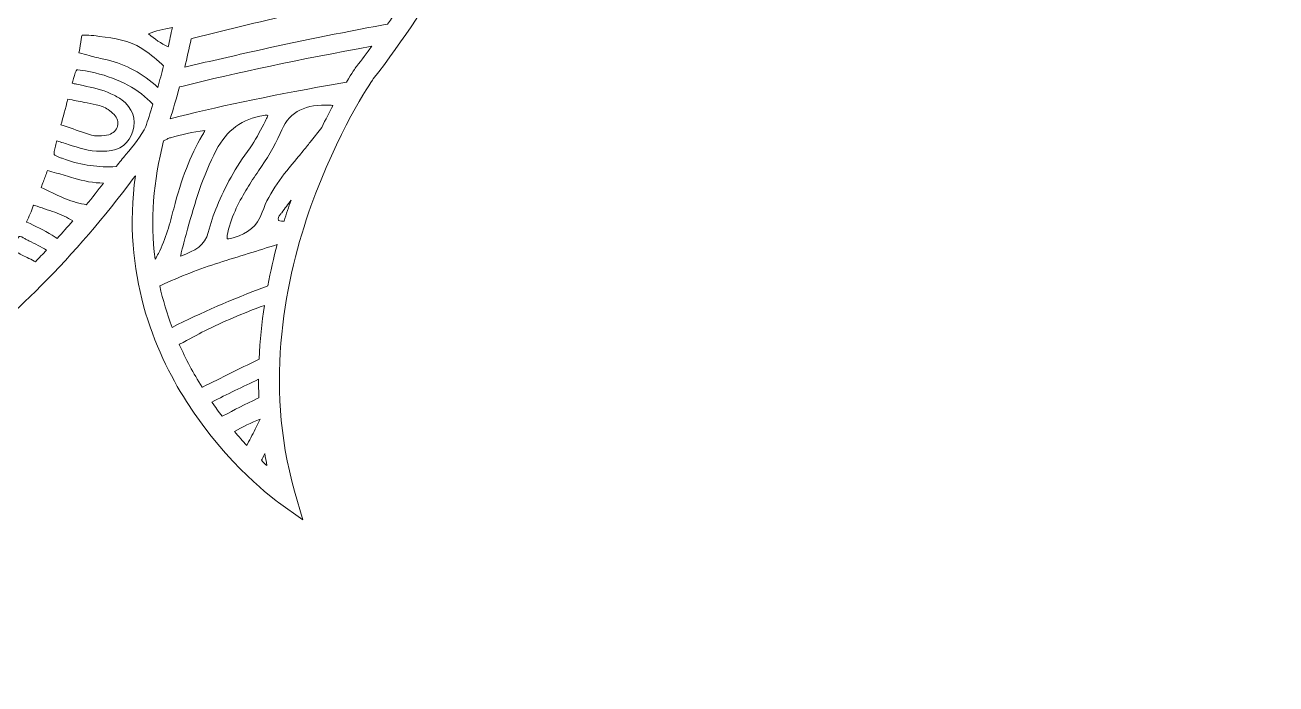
# Model space of a CAD drawing. Extents: x 126 to 2875, y -2951 to -49.
# Drawn here: x 1924 to 2875, y -2951 to -2449 of the extents above; entities that cross this region are included whole.
import ezdxf

# ---------------------------------------------------------------- set-up
doc = ezdxf.new("R2010")
doc.units = 0
doc.header["$MEASUREMENT"] = 0
doc.layers.add('Layer 1', color=7, linetype='Continuous')

# ---------------------------------------------------------------- blocks, each defined once
blk = doc.blocks.new('block 2')
at = {"layer": 'Layer 1', "lineweight": 0}
for points, knots in [([(2818.52, -1015.73), (2765.29, -1065.49), (2703.63, -1093.3), (2640.24, -1096.15), (2556.69, -1099.87), (2474.7, -1071.45), (2412.6, -1046.28), (2390.46, -1037.31), (2368.11, -1027.6), (2346.48, -1018.23), (2338.27, -1014.67), (2330.02, -1011.09), (2321.71, -1007.53), (2370.51, -1008.44), (2426.27, -1007.2), (2513.09, -924.65), (2568.78, -871.7), (2642.17, -798.11), (2625.81, -711.87), (2622.52, -694.49), (2611.09, -653.09), (2560.09, -612.54), (2565.36, -622.37), (2601.86, -692.87), (2569.54, -747.69), (2554.2, -773.71), (2526.78, -791.73), (2470.03, -803.98), (2455.63, -807.08), (2439.86, -809.44), (2422.81, -811.04), (2491.94, -734.79), (2533.75, -634.63), (2547.11, -513), (2561.91, -378.42), (2538.09, -252.24), (2515.5, -170.1), (2510.84, -153.21), (2505.7, -136.24), (2500.21, -119.65), (2496.11, -107.32), (2491.02, -97.85), (2485.03, -91.28), (2485.03, -91.28), (2489.08, -88.91), (2489.08, -88.91), (2488.22, -87.43), (2467.53, -52.75), (2420.58, -50.35), (2390.21, -48.79), (2356.11, -61.25), (2319.21, -87.4), (2293.72, -105.48), (2266.78, -130.21), (2238.64, -161.33), (2186.92, -191.97), (2146.46, -219.39), (2111.33, -247.55), (2059.02, -289.5), (2001.37, -329.63), (1934.36, -338.98), (1877.45, -346.93), (1826.29, -329.19), (1772.12, -310.4), (1744.15, -300.69), (1715.23, -290.66), (1685.52, -284.53), (1598.6, -266.59), (1534.9, -282.01), (1500.31, -329.06), (1465.72, -282.01), (1402.02, -266.61), (1315.1, -284.53), (1285.39, -290.66), (1256.47, -300.69), (1228.5, -310.4), (1174.33, -329.19), (1123.17, -346.93), (1066.26, -338.98), (999.25, -329.63), (941.6, -289.5), (889.29, -247.55), (854.16, -219.39), (813.72, -191.97), (761.98, -161.33), (733.84, -130.21), (706.9, -105.48), (681.41, -87.4), (644.51, -61.25), (610.42, -48.78), (580.04, -50.35), (533.09, -52.75), (512.4, -87.43), (511.54, -88.91), (511.54, -88.91), (515.6, -91.28), (515.6, -91.28), (509.6, -97.85), (504.51, -107.32), (500.43, -119.65), (494.91, -136.25), (489.76, -153.22), (485.12, -170.1), (462.53, -252.24), (438.71, -378.42), (453.51, -513), (466.87, -634.63), (508.68, -734.79), (577.81, -811.04), (560.76, -809.44), (544.99, -807.08), (530.59, -803.98), (473.84, -791.73), (446.42, -773.71), (431.08, -747.69), (398.76, -692.87), (435.26, -622.37), (440.53, -612.54), (389.53, -653.09), (378.1, -694.49), (374.81, -711.87), (358.45, -798.11), (431.84, -871.7), (487.53, -924.65), (574.36, -1007.2), (630.11, -1008.44), (678.91, -1007.53), (670.6, -1011.09), (662.35, -1014.67), (654.14, -1018.23), (632.51, -1027.6), (610.16, -1037.31), (588.02, -1046.28), (525.92, -1071.45), (443.9, -1099.88), (360.39, -1096.15), (296.99, -1093.3), (235.33, -1065.49), (182.1, -1015.73), (182.1, -1015.73), (125.87, -963.15), (125.87, -963.15), (125.87, -963.15), (170.22, -1026.07), (170.22, -1026.07), (219.77, -1096.34), (304.4, -1156.08), (385.84, -1178.26), (421.01, -1187.83), (457.96, -1193.28), (496.54, -1194.59), (485.65, -1205.66), (470.29, -1222.36), (453.05, -1244.47), (422.71, -1283.4), (380.73, -1347.02), (353.04, -1429.06), (321.9, -1521.35), (314.84, -1617.62), (332.07, -1715.18), (353.53, -1836.78), (412.97, -1960.62), (508.76, -2083.27), (508.76, -2083.27), (517.35, -2094.25), (517.35, -2094.25), (517.35, -2094.25), (522.39, -2081.24), (522.39, -2081.24), (522.59, -2080.7), (544.03, -2026.57), (607.28, -1966.45), (618.55, -1955.74), (631.63, -1944.41), (646.68, -1932.9), (644.92, -1962.85), (643.59, -2025.77), (654.99, -2105.75), (664.24, -2170.7), (680.05, -2233.27), (701.96, -2291.74), (729.36, -2364.83), (766.43, -2431.68), (812.16, -2490.44), (814.05, -2493.21), (839.63, -2531.25), (859.49, -2587.32), (878.32, -2640.42), (895.73, -2721.14), (871.87, -2804.06), (871.87, -2804.06), (865.62, -2825.84), (865.62, -2825.84), (865.62, -2825.84), (884.08, -2812.68), (884.08, -2812.68), (885.65, -2811.57), (922.92, -2784.71), (954.16, -2735.73), (978.8, -2697.08), (1003.28, -2637.97), (992.89, -2564.05), (993.48, -2564.79), (994.03, -2565.49), (994.54, -2566.17), (1016.21, -2595.31), (1039.76, -2622.73), (1064.5, -2647.63), (1109.21, -2692.65), (1155.37, -2726.78), (1201.72, -2749.11), (1255.68, -2775.1), (1310.13, -2785.14), (1363.64, -2778.93), (1378.87, -2809.5), (1404.34, -2833.21), (1429, -2856.2), (1455.2, -2880.59), (1479.94, -2903.62), (1493.04, -2933.91), (1493.04, -2933.91), (1500.31, -2950.67), (1500.31, -2950.67), (1500.31, -2950.67), (1507.58, -2933.91), (1507.58, -2933.91), (1520.68, -2903.62), (1545.42, -2880.59), (1571.62, -2856.2), (1596.29, -2833.21), (1621.76, -2809.5), (1636.98, -2778.93), (1690.49, -2785.14), (1744.94, -2775.1), (1798.9, -2749.11), (1845.25, -2726.78), (1891.43, -2692.65), (1936.12, -2647.63), (1960.86, -2622.73), (1984.41, -2595.33), (2006.08, -2566.18), (2006.59, -2565.5), (2007.14, -2564.79), (2007.73, -2564.05), (1997.35, -2637.97), (2021.82, -2697.08), (2046.46, -2735.73), (2077.7, -2784.71), (2114.98, -2811.57), (2116.54, -2812.68), (2116.54, -2812.68), (2135, -2825.84), (2135, -2825.84), (2135, -2825.84), (2128.75, -2804.06), (2128.75, -2804.06), (2104.89, -2721.14), (2122.3, -2640.42), (2141.13, -2587.32), (2161.01, -2531.22), (2186.59, -2493.18), (2188.46, -2490.44), (2234.19, -2431.68), (2271.26, -2364.83), (2298.65, -2291.74), (2320.57, -2233.27), (2336.38, -2170.7), (2345.63, -2105.75), (2357.03, -2025.77), (2355.7, -1962.85), (2353.94, -1932.9), (2368.99, -1944.41), (2382.07, -1955.74), (2393.34, -1966.45), (2456.59, -2026.57), (2478.03, -2080.7), (2478.23, -2081.24), (2478.23, -2081.24), (2483.25, -2094.29), (2483.25, -2094.29), (2483.25, -2094.29), (2491.86, -2083.27), (2491.86, -2083.27), (2587.65, -1960.62), (2647.09, -1836.78), (2668.55, -1715.18), (2685.78, -1617.62), (2678.72, -1521.35), (2647.58, -1429.06), (2619.89, -1347.02), (2577.91, -1283.4), (2547.57, -1244.47), (2530.33, -1222.36), (2514.97, -1205.66), (2504.08, -1194.59), (2542.66, -1193.28), (2579.61, -1187.83), (2614.78, -1178.26), (2696.22, -1156.08), (2780.85, -1096.34), (2830.4, -1026.07), (2830.4, -1026.07), (2874.75, -963.15), (2874.75, -963.15), (2874.75, -963.15), (2818.52, -1015.73), (2818.52, -1015.73)], [0, 0, 0, 0, 1, 1, 1, 2, 2, 2, 3, 3, 3, 4, 4, 4, 5, 5, 5, 6, 6, 6, 7, 7, 7, 8, 8, 8, 9, 9, 9, 10, 10, 10, 11, 11, 11, 12, 12, 12, 13, 13, 13, 14, 14, 14, 15, 15, 15, 16, 16, 16, 17, 17, 17, 18, 18, 18, 19, 19, 19, 20, 20, 20, 21, 21, 21, 22, 22, 22, 23, 23, 23, 24, 24, 24, 25, 25, 25, 26, 26, 26, 27, 27, 27, 28, 28, 28, 29, 29, 29, 30, 30, 30, 31, 31, 31, 32, 32, 32, 33, 33, 33, 34, 34, 34, 35, 35, 35, 36, 36, 36, 37, 37, 37, 38, 38, 38, 39, 39, 39, 40, 40, 40, 41, 41, 41, 42, 42, 42, 43, 43, 43, 44, 44, 44, 45, 45, 45, 46, 46, 46, 47, 47, 47, 48, 48, 48, 49, 49, 49, 50, 50, 50, 51, 51, 51, 52, 52, 52, 53, 53, 53, 54, 54, 54, 55, 55, 55, 56, 56, 56, 57, 57, 57, 58, 58, 58, 59, 59, 59, 60, 60, 60, 61, 61, 61, 62, 62, 62, 63, 63, 63, 64, 64, 64, 65, 65, 65, 66, 66, 66, 67, 67, 67, 68, 68, 68, 69, 69, 69, 70, 70, 70, 71, 71, 71, 72, 72, 72, 73, 73, 73, 74, 74, 74, 75, 75, 75, 76, 76, 76, 77, 77, 77, 78, 78, 78, 79, 79, 79, 80, 80, 80, 81, 81, 81, 82, 82, 82, 83, 83, 83, 84, 84, 84, 85, 85, 85, 86, 86, 86, 87, 87, 87, 88, 88, 88, 89, 89, 89, 90, 90, 90, 91, 91, 91, 92, 92, 92, 93, 93, 93, 94, 94, 94, 95, 95, 95, 96, 96, 96, 97, 97, 97, 98, 98, 98, 99, 99, 99, 100, 100, 100, 101, 101, 101, 102, 102, 102, 102]), ([(2199.4, -2448.76), (2199.4, -2448.76), (2196.24, -2449.33), (2196.24, -2449.33), (2162.75, -2455.49), (2129.78, -2462.2), (2098.23, -2469.27), (2078.46, -2473.71), (2061.79, -2477.51), (2045.15, -2481.49), (2046.84, -2474.7), (2048.52, -2467.45), (2050.15, -2459.81), (2050.15, -2459.81), (2051.64, -2459.44), (2051.64, -2459.44), (2106.51, -2445.74), (2160.36, -2432.71), (2215.84, -2423.8), (2210.59, -2432.14), (2205.11, -2440.48), (2199.4, -2448.76)], [0, 0, 0, 0, 1, 1, 1, 2, 2, 2, 3, 3, 3, 4, 4, 4, 5, 5, 5, 6, 6, 6, 7, 7, 7, 7]), ([(2017.53, -2456.12), (2023.15, -2454), (2029.15, -2452.42), (2035.78, -2451.29), (2034.75, -2456.34), (2033.69, -2461.25), (2032.6, -2465.97), (2027.18, -2463.56), (2022.42, -2460), (2017.53, -2456.12)], [0, 0, 0, 0, 1, 1, 1, 2, 2, 2, 3, 3, 3, 3]), ([(1966.02, -2463.45), (1966.19, -2462.31), (1966.37, -2461.17), (1966.56, -2460.05), (1966.73, -2458.97), (1966.94, -2457.78), (1967.11, -2457.13), (1967.81, -2457.09), (1969.11, -2457.13), (1970.26, -2457.18), (1970.26, -2457.18), (1970.45, -2457.18), (1970.45, -2457.18), (1973, -2457.28), (1975.39, -2457.35), (1977.75, -2457.67), (1977.75, -2457.67), (1980.5, -2458.04), (1980.5, -2458.04), (1992.04, -2459.55), (2002.93, -2460.98), (2012.56, -2467.25), (2017.51, -2470.49), (2022.37, -2474.31), (2027.87, -2479.28), (2027.87, -2479.28), (2029.12, -2480.42), (2029.12, -2480.42), (2027.64, -2486.26), (2026.17, -2491.75), (2024.75, -2496.82), (2024.08, -2496.22), (2023.42, -2495.61), (2022.74, -2495.03), (2010.94, -2484.74), (1997.82, -2478.14), (1983.7, -2475.38), (1980.01, -2474.67), (1976.24, -2473.63), (1972.62, -2472.63), (1970.12, -2471.93), (1967.52, -2471.22), (1964.93, -2470.59), (1964.88, -2470.59), (1964.82, -2470.57), (1964.77, -2470.56), (1965.29, -2468.18), (1965.65, -2465.78), (1966.02, -2463.45)], [0, 0, 0, 0, 1, 1, 1, 2, 2, 2, 3, 3, 3, 4, 4, 4, 5, 5, 5, 6, 6, 6, 7, 7, 7, 8, 8, 8, 9, 9, 9, 10, 10, 10, 11, 11, 11, 12, 12, 12, 13, 13, 13, 14, 14, 14, 15, 15, 15, 16, 16, 16, 16]), ([(2175.82, -2480.91), (2175.82, -2480.91), (2175.57, -2481.24), (2175.57, -2481.24), (2175.22, -2481.75), (2172.44, -2485.78), (2168.13, -2492.86), (2168.13, -2492.86), (2155.21, -2495.14), (2155.21, -2495.14), (2106.51, -2503.85), (2069.05, -2511.76), (2034.13, -2520.77), (2036.25, -2514.06), (2038.69, -2505.92), (2041.24, -2496.56), (2041.24, -2496.56), (2042.95, -2496.14), (2042.95, -2496.14), (2085.69, -2485.42), (2131.69, -2475.69), (2187.43, -2465.55), (2183.64, -2470.7), (2179.8, -2475.81), (2175.82, -2480.91)], [0, 0, 0, 0, 1, 1, 1, 2, 2, 2, 3, 3, 3, 4, 4, 4, 5, 5, 5, 6, 6, 6, 7, 7, 7, 8, 8, 8, 8]), ([(2000.53, -2547.85), (1997.93, -2550.99), (1995.46, -2553.95), (1993.39, -2556.73), (1993.31, -2556.84), (1993.21, -2556.95), (1993.13, -2557.07), (1993.13, -2557.07), (1990.52, -2557.18), (1990.52, -2557.18), (1977.43, -2557.68), (1964.51, -2555.55), (1952.1, -2550.81), (1952.1, -2550.81), (1951.5, -2550.58), (1951.5, -2550.58), (1948.91, -2549.59), (1946.23, -2548.56), (1945.87, -2548.01), (1945.58, -2547.36), (1946.29, -2544.28), (1946.91, -2541.55), (1947.26, -2540.03), (1947.62, -2538.48), (1947.91, -2537.63), (1948.73, -2537.8), (1950.14, -2538.23), (1951.5, -2538.66), (1951.5, -2538.66), (1951.72, -2538.72), (1951.72, -2538.72), (1953.39, -2539.23), (1955.03, -2539.76), (1956.68, -2540.3), (1964.51, -2542.83), (1972.62, -2545.45), (1981.42, -2545.46), (1981.85, -2545.46), (1982.28, -2545.46), (1982.7, -2545.48), (1983.75, -2545.49), (1984.81, -2545.51), (1985.93, -2545.43), (1995.92, -2544.77), (2002.98, -2539.32), (2005.8, -2530.14), (2008.57, -2521.1), (2005.42, -2512.22), (1997.38, -2506.39), (1995.1, -2504.73), (1992.45, -2503.23), (1989.07, -2501.66), (1982.23, -2498.5), (1974.96, -2496.98), (1967.93, -2495.52), (1966.38, -2495.19), (1964.83, -2494.87), (1963.28, -2494.52), (1963.28, -2494.52), (1963.04, -2494.48), (1963.04, -2494.48), (1961.78, -2494.19), (1960.48, -2493.91), (1959.7, -2493.67), (1959.88, -2492.83), (1960.3, -2491.44), (1960.7, -2490.07), (1961.57, -2487.18), (1962.55, -2483.93), (1963.14, -2483.57), (1963.72, -2483.22), (1967.09, -2483.84), (1969.8, -2484.33), (1989.75, -2488), (2004.72, -2494.82), (2016.94, -2505.79), (2017.67, -2506.46), (2018.4, -2507.12), (2019.13, -2507.8), (2019.13, -2507.8), (2021.03, -2509.58), (2021.03, -2509.58), (2018.92, -2516.53), (2017.02, -2522.32), (2015.53, -2526.7), (2012.59, -2533.4), (2005.97, -2541.33), (2000.53, -2547.85)], [0, 0, 0, 0, 1, 1, 1, 2, 2, 2, 3, 3, 3, 4, 4, 4, 5, 5, 5, 6, 6, 6, 7, 7, 7, 8, 8, 8, 9, 9, 9, 10, 10, 10, 11, 11, 11, 12, 12, 12, 13, 13, 13, 14, 14, 14, 15, 15, 15, 16, 16, 16, 17, 17, 17, 18, 18, 18, 19, 19, 19, 20, 20, 20, 21, 21, 21, 22, 22, 22, 23, 23, 23, 24, 24, 24, 25, 25, 25, 26, 26, 26, 27, 27, 27, 28, 28, 28, 29, 29, 29, 29]), ([(1956.38, -2505.73), (1960.54, -2506.63), (1964.77, -2507.46), (1968.87, -2508.25), (1971.91, -2508.85), (1974.93, -2509.43), (1977.97, -2510.07), (1981.26, -2510.75), (1984.27, -2511.98), (1986.96, -2513.76), (1988.58, -2514.82), (1990.08, -2516.07), (1991.47, -2517.51), (1993.93, -2520.07), (1994.89, -2523.27), (1994.13, -2526.28), (1993.36, -2529.35), (1990.93, -2531.74), (1987.48, -2532.85), (1985.31, -2533.54), (1983, -2533.69), (1979.74, -2533.72), (1979.54, -2533.7), (1979.17, -2533.7), (1978.78, -2533.69), (1977.37, -2533.67), (1975.79, -2533.64), (1974.39, -2533.18), (1974.39, -2533.18), (1969.66, -2531.58), (1969.66, -2531.58), (1963.58, -2529.55), (1957.31, -2527.45), (1951.09, -2525.45), (1952.77, -2519.52), (1954.49, -2513.06), (1956.38, -2505.73)], [0, 0, 0, 0, 1, 1, 1, 2, 2, 2, 3, 3, 3, 4, 4, 4, 5, 5, 5, 6, 6, 6, 7, 7, 7, 8, 8, 8, 9, 9, 9, 10, 10, 10, 11, 11, 11, 12, 12, 12, 12]), ([(2149.34, -2527.26), (2149.34, -2527.26), (2140.59, -2538.47), (2140.59, -2538.47), (2138.78, -2540.78), (2136.79, -2543.26), (2134.32, -2546.27), (2133.04, -2547.82), (2131.76, -2549.37), (2130.46, -2550.91), (2120.17, -2563.3), (2109.51, -2576.11), (2104.16, -2591.8), (2100.36, -2602.92), (2092.89, -2607.56), (2082.84, -2611.12), (2078.73, -2612.58), (2077.63, -2612.09), (2077.57, -2612.06), (2077.59, -2612.06), (2077.02, -2611.08), (2077.92, -2607.12), (2080.91, -2594.08), (2087.32, -2582.42), (2092.56, -2573.73), (2095.28, -2569.22), (2098.32, -2564.71), (2101.28, -2560.34), (2107.33, -2551.38), (2113.6, -2542.11), (2117.68, -2531.94), (2123.89, -2516.56), (2134.32, -2510.13), (2152.57, -2510.46), (2152.57, -2510.46), (2152.67, -2510.48), (2152.67, -2510.48), (2152.67, -2510.48), (2152.78, -2510.46), (2152.78, -2510.46), (2156.64, -2510.27), (2157.53, -2510.67), (2157.67, -2510.75), (2157.67, -2510.75), (2157.83, -2510.84), (2157.83, -2510.84), (2155.17, -2515.78), (2152.3, -2521.26), (2149.34, -2527.26)], [0, 0, 0, 0, 1, 1, 1, 2, 2, 2, 3, 3, 3, 4, 4, 4, 5, 5, 5, 6, 6, 6, 7, 7, 7, 8, 8, 8, 9, 9, 9, 10, 10, 10, 11, 11, 11, 12, 12, 12, 13, 13, 13, 14, 14, 14, 15, 15, 15, 16, 16, 16, 16]), ([(2069.16, -2544.67), (2077.21, -2529.27), (2089, -2520.63), (2105.21, -2518.24), (2106.98, -2517.98), (2107.9, -2518.08), (2108.33, -2518.17), (2108.26, -2518.55), (2108.07, -2519.33), (2107.39, -2520.63), (2106.68, -2521.99), (2105.97, -2523.38), (2105.26, -2524.76), (2102.12, -2530.88), (2098.88, -2537.22), (2094.9, -2542.72), (2083.84, -2558.06), (2075.61, -2572.53), (2069.73, -2587.13), (2067.06, -2593.76), (2064.87, -2600.42), (2063.13, -2607.18), (2060.57, -2617.11), (2053.37, -2621.18), (2041.92, -2625.16), (2042.22, -2624.01), (2042.51, -2622.88), (2042.79, -2621.76), (2044.33, -2615.81), (2045.77, -2610.19), (2047.3, -2604.7), (2052.78, -2585.02), (2058.99, -2564.17), (2069.16, -2544.67)], [0, 0, 0, 0, 1, 1, 1, 2, 2, 2, 3, 3, 3, 4, 4, 4, 5, 5, 5, 6, 6, 6, 7, 7, 7, 8, 8, 8, 9, 9, 9, 10, 10, 10, 11, 11, 11, 11]), ([(2022.67, -2627.46), (2019, -2598.21), (2021.15, -2568.21), (2029.18, -2537.63), (2029.18, -2537.63), (2031.85, -2536.15), (2031.85, -2536.15), (2032.61, -2535.74), (2033.48, -2535.39), (2034.43, -2535.11), (2042.74, -2532.67), (2051.28, -2530.85), (2060.38, -2529.55), (2060.13, -2530.68), (2059.54, -2531.63), (2058.86, -2532.78), (2058.86, -2532.78), (2058.4, -2533.53), (2058.4, -2533.53), (2049.47, -2548.79), (2042.6, -2566.52), (2036.79, -2589.31), (2034.09, -2599.87), (2030.75, -2612.06), (2025.19, -2623.19), (2024.45, -2624.67), (2023.61, -2626.08), (2022.67, -2627.46)], [0, 0, 0, 0, 1, 1, 1, 2, 2, 2, 3, 3, 3, 4, 4, 4, 5, 5, 5, 6, 6, 6, 7, 7, 7, 8, 8, 8, 9, 9, 9, 9]), ([(1970.37, -2586.11), (1970.37, -2586.11), (1968.69, -2585.78), (1968.69, -2585.78), (1957.76, -2583.66), (1947.78, -2578.91), (1936.04, -2572.91), (1936.59, -2571.42), (1937.16, -2569.93), (1937.73, -2568.43), (1938.78, -2565.74), (1939.84, -2562.95), (1940.79, -2560.15), (1943.11, -2560.82), (1945.46, -2561.43), (1947.78, -2562.05), (1952.1, -2563.21), (1956.57, -2564.41), (1960.84, -2565.79), (1968.33, -2568.23), (1975.94, -2569.51), (1983.53, -2569.67), (1979.2, -2575.22), (1974.82, -2580.7), (1970.37, -2586.11)], [0, 0, 0, 0, 1, 1, 1, 2, 2, 2, 3, 3, 3, 4, 4, 4, 5, 5, 5, 6, 6, 6, 7, 7, 7, 8, 8, 8, 8]), ([(1948.24, -2611.77), (1948.24, -2611.77), (1947.42, -2611.23), (1947.42, -2611.23), (1947.21, -2611.09), (1947.01, -2610.93), (1946.79, -2610.79), (1940.61, -2606.79), (1934, -2603.59), (1927.6, -2600.5), (1927.6, -2600.5), (1925.07, -2599.28), (1925.07, -2599.28), (1924.97, -2599.24), (1924.88, -2599.19), (1924.8, -2599.14), (1926.9, -2594.99), (1928.68, -2590.89), (1930.05, -2586.94), (1930.13, -2586.73), (1930.21, -2586.56), (1930.26, -2586.45), (1930.43, -2586.48), (1930.67, -2586.54), (1931.02, -2586.67), (1933.55, -2587.55), (1936.12, -2588.39), (1938.66, -2589.23), (1941.31, -2590.09), (1943.94, -2590.96), (1946.55, -2591.87), (1951.36, -2593.58), (1955.89, -2595.8), (1960.02, -2598.44), (1956.14, -2602.96), (1952.2, -2607.39), (1948.24, -2611.77)], [0, 0, 0, 0, 1, 1, 1, 2, 2, 2, 3, 3, 3, 4, 4, 4, 5, 5, 5, 6, 6, 6, 7, 7, 7, 8, 8, 8, 9, 9, 9, 10, 10, 10, 11, 11, 11, 12, 12, 12, 12]), ([(2120.66, -2598.74), (2120.66, -2598.74), (2120.12, -2598.67), (2120.12, -2598.67), (2119.66, -2598.6), (2119.2, -2598.56), (2118.76, -2598.52), (2116.57, -2598.3), (2116.53, -2598.18), (2116.4, -2597.84), (2115.86, -2596.54), (2116.37, -2595.56), (2118.27, -2593.08), (2118.51, -2592.78), (2118.74, -2592.48), (2118.95, -2592.19), (2121.31, -2588.99), (2123.65, -2585.81), (2126.01, -2582.61), (2124.19, -2587.76), (2122.4, -2593.14), (2120.66, -2598.74)], [0, 0, 0, 0, 1, 1, 1, 2, 2, 2, 3, 3, 3, 4, 4, 4, 5, 5, 5, 6, 6, 6, 7, 7, 7, 7]), ([(1931.7, -2629.5), (1931.7, -2629.5), (1930.85, -2629.06), (1930.85, -2629.06), (1929.02, -2628.09), (1927.17, -2627.17), (1925.32, -2626.26), (1922.55, -2624.88), (1919.69, -2623.44), (1916.96, -2621.92), (1915.85, -2621.3), (1914.64, -2620.64), (1913.97, -2620.18), (1914.32, -2619.42), (1915.06, -2618.17), (1915.68, -2617.12), (1916.3, -2616.08), (1916.79, -2614.95), (1917.25, -2613.88), (1917.85, -2612.52), (1918.74, -2610.46), (1919.43, -2610.21), (1920.22, -2609.9), (1922.14, -2611.06), (1923.53, -2611.9), (1924.51, -2612.49), (1925.54, -2613.1), (1926.63, -2613.58), (1931.7, -2615.84), (1936.1, -2618.17), (1940.09, -2620.67), (1937.3, -2623.64), (1934.5, -2626.59), (1931.7, -2629.5)], [0, 0, 0, 0, 1, 1, 1, 2, 2, 2, 3, 3, 3, 4, 4, 4, 5, 5, 5, 6, 6, 6, 7, 7, 7, 8, 8, 8, 9, 9, 9, 10, 10, 10, 11, 11, 11, 11]), ([(2108.31, -2647.77), (2108.31, -2647.77), (2106.52, -2648.45), (2106.52, -2648.45), (2080.96, -2658.14), (2057.77, -2668.27), (2035.65, -2679.41), (2031.73, -2669.03), (2028.59, -2658.52), (2026.23, -2647.91), (2026.23, -2647.91), (2026.92, -2647.6), (2026.92, -2647.6), (2041.59, -2640.71), (2056.52, -2634.87), (2071.27, -2630.23), (2086.01, -2625.61), (2100.76, -2621), (2115.51, -2616.43), (2112.85, -2626.35), (2110.4, -2636.83), (2108.31, -2647.77)], [0, 0, 0, 0, 1, 1, 1, 2, 2, 2, 3, 3, 3, 4, 4, 4, 5, 5, 5, 6, 6, 6, 7, 7, 7, 7]), ([(2058.4, -2724.95), (2051.72, -2714.25), (2045.93, -2703.41), (2041.04, -2692.44), (2041.04, -2692.44), (2041.3, -2692.28), (2041.3, -2692.28), (2048.59, -2688.21), (2054.68, -2684.97), (2060.47, -2682.07), (2074.28, -2675.19), (2089.11, -2668.84), (2105.76, -2662.7), (2103.75, -2675.8), (2102.33, -2689.46), (2101.69, -2703.54), (2101.69, -2703.54), (2100.14, -2704.33), (2100.14, -2704.33), (2086.99, -2710.9), (2073.44, -2717.59), (2058.7, -2724.81), (2058.7, -2724.81), (2058.4, -2724.95), (2058.4, -2724.95)], [0, 0, 0, 0, 1, 1, 1, 2, 2, 2, 3, 3, 3, 4, 4, 4, 5, 5, 5, 6, 6, 6, 7, 7, 7, 8, 8, 8, 8]), ([(2073.66, -2746.99), (2071.02, -2743.54), (2068.39, -2739.95), (2065.78, -2736.19), (2077.36, -2730.31), (2089.32, -2724.5), (2101.33, -2718.91), (2101.33, -2723.58), (2101.41, -2728.28), (2101.6, -2733.03), (2101.6, -2733.03), (2100.38, -2733.6), (2100.38, -2733.6), (2091.56, -2737.84), (2082.75, -2742.26), (2074.15, -2746.74), (2074.15, -2746.74), (2073.66, -2746.99), (2073.66, -2746.99)], [0, 0, 0, 0, 1, 1, 1, 2, 2, 2, 3, 3, 3, 4, 4, 4, 5, 5, 5, 6, 6, 6, 6]), ([(2100.32, -2753.7), (2098.28, -2757.96), (2095.98, -2762.31), (2093.76, -2766.51), (2093.76, -2766.51), (2092.35, -2769.18), (2092.35, -2769.18), (2089.35, -2765.92), (2086.23, -2762.42), (2083.06, -2758.69), (2089.09, -2755.11), (2095.62, -2751.93), (2102.49, -2749.19), (2102.49, -2749.19), (2100.32, -2753.7), (2100.32, -2753.7)], [0, 0, 0, 0, 1, 1, 1, 2, 2, 2, 3, 3, 3, 4, 4, 4, 5, 5, 5, 5]), ([(2103.48, -2780.53), (2103.48, -2780.53), (2103.94, -2779.58), (2103.94, -2779.58), (2104.62, -2778.17), (2105.3, -2776.78), (2106, -2775.4), (2106.52, -2778.44), (2107.08, -2781.5), (2107.69, -2784.55), (2106.35, -2783.3), (2104.92, -2781.94), (2103.48, -2780.53)], [0, 0, 0, 0, 1, 1, 1, 2, 2, 2, 3, 3, 3, 4, 4, 4, 4])]:
    blk.add_open_spline(points, degree=3, knots=knots, dxfattribs=at)

msp = doc.modelspace()

# ---------------------------------------------------------------- block references
at = {"layer": 'Layer 1'}
msp.add_blockref('block 2', (0, 0), dxfattribs=at)

doc.saveas('drawing.dxf')
